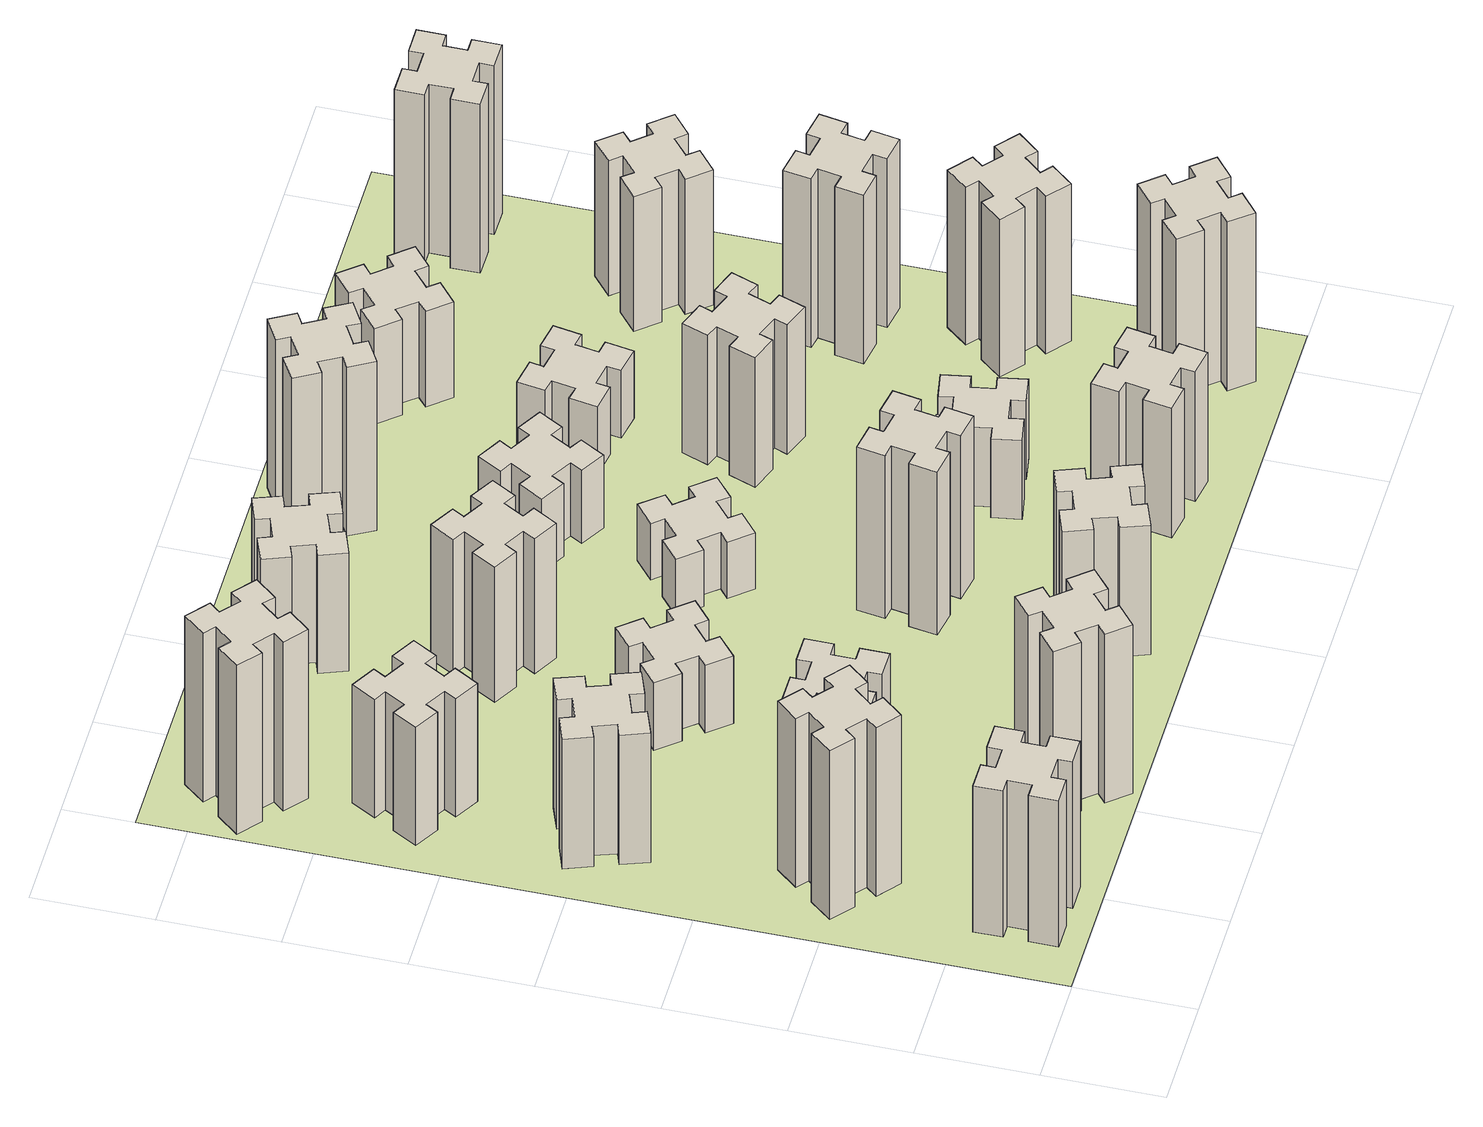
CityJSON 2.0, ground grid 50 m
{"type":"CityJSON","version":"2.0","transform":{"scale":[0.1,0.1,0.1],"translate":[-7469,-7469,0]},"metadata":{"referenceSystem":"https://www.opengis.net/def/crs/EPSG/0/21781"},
"CityObjects":{
"building1":{"type":"Building","attributes":{"class":"1000","function":"1000","usage":"1000","yearOfConstruction":2016,"roofType":"1000","measuredHeight":78,"storeysAboveGround":30,"storeysBelowGround":0},"geometry":[{"type":"Solid","lod":"1","boundaries":[[[[0,1,2,3,4,5,6,7,8,9,10,11,12,13,14,15,16,17,18,19]],[[17,16,20,21]],[[16,15,22,20]],[[15,14,23,22]],[[14,13,24,23]],[[13,12,25,24]],[[12,11,26,25]],[[11,10,27,26]],[[10,9,28,27]],[[9,8,29,28]],[[8,7,30,29]],[[7,6,31,30]],[[6,5,32,31]],[[5,4,33,32]],[[4,3,34,33]],[[3,2,35,34]],[[2,1,36,35]],[[1,0,37,36]],[[0,19,38,37]],[[19,18,39,38]],[[18,17,21,39]],[[24,25,26,27,28,29,30,31,32,33,34,35,36,37,38,39,21,20,22,23]]]]}]},
"building2":{"type":"Building","attributes":{"class":"1000","function":"1000","usage":"1000","yearOfConstruction":2016,"roofType":"1000","measuredHeight":90,"storeysAboveGround":30,"storeysBelowGround":0},"geometry":[{"type":"Solid","lod":"1","boundaries":[[[[40,41,42,43,44,45,46,47,48,49,50,51,52,53,54,55,56,57,58,59]],[[57,56,60,61]],[[56,55,62,60]],[[55,54,63,62]],[[54,53,64,63]],[[53,52,65,64]],[[52,51,66,65]],[[51,50,67,66]],[[50,49,68,67]],[[49,48,69,68]],[[48,47,70,69]],[[47,46,71,70]],[[46,45,72,71]],[[45,44,73,72]],[[44,43,74,73]],[[43,42,75,74]],[[42,41,76,75]],[[41,40,77,76]],[[40,59,78,77]],[[59,58,79,78]],[[58,57,61,79]],[[64,65,66,67,68,69,70,71,72,73,74,75,76,77,78,79,61,60,62,63]]]]}]},
"building3":{"type":"Building","attributes":{"class":"1000","function":"1000","usage":"1000","yearOfConstruction":2016,"roofType":"1000","measuredHeight":69,"storeysAboveGround":30,"storeysBelowGround":0},"geometry":[{"type":"Solid","lod":"1","boundaries":[[[[80,81,82,83,84,85,86,87,88,89,90,91,92,93,94,95,96,97,98,99]],[[97,96,100,101]],[[96,95,102,100]],[[95,94,103,102]],[[94,93,104,103]],[[93,92,105,104]],[[92,91,106,105]],[[91,90,107,106]],[[90,89,108,107]],[[89,88,109,108]],[[88,87,110,109]],[[87,86,111,110]],[[86,85,112,111]],[[85,84,113,112]],[[84,83,114,113]],[[83,82,115,114]],[[82,81,116,115]],[[81,80,117,116]],[[80,99,118,117]],[[99,98,119,118]],[[98,97,101,119]],[[104,105,106,107,108,109,110,111,112,113,114,115,116,117,118,119,101,100,102,103]]]]}]},
"building4":{"type":"Building","attributes":{"class":"1000","function":"1000","usage":"1000","yearOfConstruction":2016,"roofType":"1000","measuredHeight":63,"storeysAboveGround":30,"storeysBelowGround":0},"geometry":[{"type":"Solid","lod":"1","boundaries":[[[[120,121,122,123,124,125,126,127,128,129,130,131,132,133,134,135,136,137,138,139]],[[137,136,140,141]],[[136,135,142,140]],[[135,134,143,142]],[[134,133,144,143]],[[133,132,145,144]],[[132,131,146,145]],[[131,130,147,146]],[[130,129,148,147]],[[129,128,149,148]],[[128,127,150,149]],[[127,126,151,150]],[[126,125,152,151]],[[125,124,153,152]],[[124,123,154,153]],[[123,122,155,154]],[[122,121,156,155]],[[121,120,157,156]],[[120,139,158,157]],[[139,138,159,158]],[[138,137,141,159]],[[144,145,146,147,148,149,150,151,152,153,154,155,156,157,158,159,141,140,142,143]]]]}]},
"building5":{"type":"Building","attributes":{"class":"1000","function":"1000","usage":"1000","yearOfConstruction":2016,"roofType":"1000","measuredHeight":90,"storeysAboveGround":30,"storeysBelowGround":0},"geometry":[{"type":"Solid","lod":"1","boundaries":[[[[160,161,162,163,164,165,166,167,168,169,170,171,172,173,174,175,176,177,178,179]],[[177,176,180,181]],[[176,175,182,180]],[[175,174,183,182]],[[174,173,184,183]],[[173,172,185,184]],[[172,171,186,185]],[[171,170,187,186]],[[170,169,188,187]],[[169,168,189,188]],[[168,167,190,189]],[[167,166,191,190]],[[166,165,192,191]],[[165,164,193,192]],[[164,163,194,193]],[[163,162,195,194]],[[162,161,196,195]],[[161,160,197,196]],[[160,179,198,197]],[[179,178,199,198]],[[178,177,181,199]],[[184,185,186,187,188,189,190,191,192,193,194,195,196,197,198,199,181,180,182,183]]]]}]},
"building6":{"type":"Building","attributes":{"class":"1000","function":"1000","usage":"1000","yearOfConstruction":2016,"roofType":"1000","measuredHeight":90,"storeysAboveGround":30,"storeysBelowGround":0},"geometry":[{"type":"Solid","lod":"1","boundaries":[[[[200,201,202,203,204,205,206,207,208,209,210,211,212,213,214,215,216,217,218,219]],[[217,216,220,221]],[[216,215,222,220]],[[215,214,223,222]],[[214,213,224,223]],[[213,212,225,224]],[[212,211,226,225]],[[211,210,227,226]],[[210,209,228,227]],[[209,208,229,228]],[[208,207,230,229]],[[207,206,231,230]],[[206,205,232,231]],[[205,204,233,232]],[[204,203,234,233]],[[203,202,235,234]],[[202,201,236,235]],[[201,200,237,236]],[[200,219,238,237]],[[219,218,239,238]],[[218,217,221,239]],[[224,225,226,227,228,229,230,231,232,233,234,235,236,237,238,239,221,220,222,223]]]]}]},
"building7":{"type":"Building","attributes":{"class":"1000","function":"1000","usage":"1000","yearOfConstruction":2016,"roofType":"1000","measuredHeight":33,"storeysAboveGround":30,"storeysBelowGround":0},"geometry":[{"type":"Solid","lod":"1","boundaries":[[[[240,241,242,243,244,245,246,247,248,249,250,251,252,253,254,255,256,257,258,259]],[[257,256,260,261]],[[256,255,262,260]],[[255,254,263,262]],[[254,253,264,263]],[[253,252,265,264]],[[252,251,266,265]],[[251,250,267,266]],[[250,249,268,267]],[[249,248,269,268]],[[248,247,270,269]],[[247,246,271,270]],[[246,245,272,271]],[[245,244,273,272]],[[244,243,274,273]],[[243,242,275,274]],[[242,241,276,275]],[[241,240,277,276]],[[240,259,278,277]],[[259,258,279,278]],[[258,257,261,279]],[[264,265,266,267,268,269,270,271,272,273,274,275,276,277,278,279,261,260,262,263]]]]}]},
"building8":{"type":"Building","attributes":{"class":"1000","function":"1000","usage":"1000","yearOfConstruction":2016,"roofType":"1000","measuredHeight":36,"storeysAboveGround":30,"storeysBelowGround":0},"geometry":[{"type":"Solid","lod":"1","boundaries":[[[[280,281,282,283,284,285,286,287,288,289,290,291,292,293,294,295,296,297,298,299]],[[297,296,300,301]],[[296,295,302,300]],[[295,294,303,302]],[[294,293,304,303]],[[293,292,305,304]],[[292,291,306,305]],[[291,290,307,306]],[[290,289,308,307]],[[289,288,309,308]],[[288,287,310,309]],[[287,286,311,310]],[[286,285,312,311]],[[285,284,313,312]],[[284,283,314,313]],[[283,282,315,314]],[[282,281,316,315]],[[281,280,317,316]],[[280,299,318,317]],[[299,298,319,318]],[[298,297,301,319]],[[304,305,306,307,308,309,310,311,312,313,314,315,316,317,318,319,301,300,302,303]]]]}]},
"building9":{"type":"Building","attributes":{"class":"1000","function":"1000","usage":"1000","yearOfConstruction":2016,"roofType":"1000","measuredHeight":72,"storeysAboveGround":30,"storeysBelowGround":0},"geometry":[{"type":"Solid","lod":"1","boundaries":[[[[320,321,322,323,324,325,326,327,328,329,330,331,332,333,334,335,336,337,338,339]],[[337,336,340,341]],[[336,335,342,340]],[[335,334,343,342]],[[334,333,344,343]],[[333,332,345,344]],[[332,331,346,345]],[[331,330,347,346]],[[330,329,348,347]],[[329,328,349,348]],[[328,327,350,349]],[[327,326,351,350]],[[326,325,352,351]],[[325,324,353,352]],[[324,323,354,353]],[[323,322,355,354]],[[322,321,356,355]],[[321,320,357,356]],[[320,339,358,357]],[[339,338,359,358]],[[338,337,341,359]],[[344,345,346,347,348,349,350,351,352,353,354,355,356,357,358,359,341,340,342,343]]]]}]},
"building10":{"type":"Building","attributes":{"class":"1000","function":"1000","usage":"1000","yearOfConstruction":2016,"roofType":"1000","measuredHeight":69,"storeysAboveGround":30,"storeysBelowGround":0},"geometry":[{"type":"Solid","lod":"1","boundaries":[[[[360,361,362,363,364,365,366,367,368,369,370,371,372,373,374,375,376,377,378,379]],[[377,376,380,381]],[[376,375,382,380]],[[375,374,383,382]],[[374,373,384,383]],[[373,372,385,384]],[[372,371,386,385]],[[371,370,387,386]],[[370,369,388,387]],[[369,368,389,388]],[[368,367,390,389]],[[367,366,391,390]],[[366,365,392,391]],[[365,364,393,392]],[[364,363,394,393]],[[363,362,395,394]],[[362,361,396,395]],[[361,360,397,396]],[[360,379,398,397]],[[379,378,399,398]],[[378,377,381,399]],[[384,385,386,387,388,389,390,391,392,393,394,395,396,397,398,399,381,380,382,383]]]]}]},
"building11":{"type":"Building","attributes":{"class":"1000","function":"1000","usage":"1000","yearOfConstruction":2016,"roofType":"1000","measuredHeight":63,"storeysAboveGround":30,"storeysBelowGround":0},"geometry":[{"type":"Solid","lod":"1","boundaries":[[[[400,401,402,403,404,405,406,407,408,409,410,411,412,413,414,415,416,417,418,419]],[[417,416,420,421]],[[416,415,422,420]],[[415,414,423,422]],[[414,413,424,423]],[[413,412,425,424]],[[412,411,426,425]],[[411,410,427,426]],[[410,409,428,427]],[[409,408,429,428]],[[408,407,430,429]],[[407,406,431,430]],[[406,405,432,431]],[[405,404,433,432]],[[404,403,434,433]],[[403,402,435,434]],[[402,401,436,435]],[[401,400,437,436]],[[400,419,438,437]],[[419,418,439,438]],[[418,417,421,439]],[[424,425,426,427,428,429,430,431,432,433,434,435,436,437,438,439,421,420,422,423]]]]}]},
"building12":{"type":"Building","attributes":{"class":"1000","function":"1000","usage":"1000","yearOfConstruction":2016,"roofType":"1000","measuredHeight":87,"storeysAboveGround":30,"storeysBelowGround":0},"geometry":[{"type":"Solid","lod":"1","boundaries":[[[[440,441,442,443,444,445,446,447,448,449,450,451,452,453,454,455,456,457,458,459]],[[457,456,460,461]],[[456,455,462,460]],[[455,454,463,462]],[[454,453,464,463]],[[453,452,465,464]],[[452,451,466,465]],[[451,450,467,466]],[[450,449,468,467]],[[449,448,469,468]],[[448,447,470,469]],[[447,446,471,470]],[[446,445,472,471]],[[445,444,473,472]],[[444,443,474,473]],[[443,442,475,474]],[[442,441,476,475]],[[441,440,477,476]],[[440,459,478,477]],[[459,458,479,478]],[[458,457,461,479]],[[464,465,466,467,468,469,470,471,472,473,474,475,476,477,478,479,461,460,462,463]]]]}]},
"building13":{"type":"Building","attributes":{"class":"1000","function":"1000","usage":"1000","yearOfConstruction":2016,"roofType":"1000","measuredHeight":30,"storeysAboveGround":30,"storeysBelowGround":0},"geometry":[{"type":"Solid","lod":"1","boundaries":[[[[480,481,482,483,484,485,486,487,488,489,490,491,492,493,494,495,496,497,498,499]],[[497,496,500,501]],[[496,495,502,500]],[[495,494,503,502]],[[494,493,504,503]],[[493,492,505,504]],[[492,491,506,505]],[[491,490,507,506]],[[490,489,508,507]],[[489,488,509,508]],[[488,487,510,509]],[[487,486,511,510]],[[486,485,512,511]],[[485,484,513,512]],[[484,483,514,513]],[[483,482,515,514]],[[482,481,516,515]],[[481,480,517,516]],[[480,499,518,517]],[[499,498,519,518]],[[498,497,501,519]],[[504,505,506,507,508,509,510,511,512,513,514,515,516,517,518,519,501,500,502,503]]]]}]},
"building14":{"type":"Building","attributes":{"class":"1000","function":"1000","usage":"1000","yearOfConstruction":2016,"roofType":"1000","measuredHeight":39,"storeysAboveGround":30,"storeysBelowGround":0},"geometry":[{"type":"Solid","lod":"1","boundaries":[[[[520,521,522,523,524,525,526,527,528,529,530,531,532,533,534,535,536,537,538,539]],[[537,536,540,541]],[[536,535,542,540]],[[535,534,543,542]],[[534,533,544,543]],[[533,532,545,544]],[[532,531,546,545]],[[531,530,547,546]],[[530,529,548,547]],[[529,528,549,548]],[[528,527,550,549]],[[527,526,551,550]],[[526,525,552,551]],[[525,524,553,552]],[[524,523,554,553]],[[523,522,555,554]],[[522,521,556,555]],[[521,520,557,556]],[[520,539,558,557]],[[539,538,559,558]],[[538,537,541,559]],[[544,545,546,547,548,549,550,551,552,553,554,555,556,557,558,559,541,540,542,543]]]]}]},
"building15":{"type":"Building","attributes":{"class":"1000","function":"1000","usage":"1000","yearOfConstruction":2016,"roofType":"1000","measuredHeight":69,"storeysAboveGround":30,"storeysBelowGround":0},"geometry":[{"type":"Solid","lod":"1","boundaries":[[[[560,561,562,563,564,565,566,567,568,569,570,571,572,573,574,575,576,577,578,579]],[[577,576,580,581]],[[576,575,582,580]],[[575,574,583,582]],[[574,573,584,583]],[[573,572,585,584]],[[572,571,586,585]],[[571,570,587,586]],[[570,569,588,587]],[[569,568,589,588]],[[568,567,590,589]],[[567,566,591,590]],[[566,565,592,591]],[[565,564,593,592]],[[564,563,594,593]],[[563,562,595,594]],[[562,561,596,595]],[[561,560,597,596]],[[560,579,598,597]],[[579,578,599,598]],[[578,577,581,599]],[[584,585,586,587,588,589,590,591,592,593,594,595,596,597,598,599,581,580,582,583]]]]}]},
"building16":{"type":"Building","attributes":{"class":"1000","function":"1000","usage":"1000","yearOfConstruction":2016,"roofType":"1000","measuredHeight":90,"storeysAboveGround":30,"storeysBelowGround":0},"geometry":[{"type":"Solid","lod":"1","boundaries":[[[[600,601,602,603,604,605,606,607,608,609,610,611,612,613,614,615,616,617,618,619]],[[617,616,620,621]],[[616,615,622,620]],[[615,614,623,622]],[[614,613,624,623]],[[613,612,625,624]],[[612,611,626,625]],[[611,610,627,626]],[[610,609,628,627]],[[609,608,629,628]],[[608,607,630,629]],[[607,606,631,630]],[[606,605,632,631]],[[605,604,633,632]],[[604,603,634,633]],[[603,602,635,634]],[[602,601,636,635]],[[601,600,637,636]],[[600,619,638,637]],[[619,618,639,638]],[[618,617,621,639]],[[624,625,626,627,628,629,630,631,632,633,634,635,636,637,638,639,621,620,622,623]]]]}]},
"building17":{"type":"Building","attributes":{"class":"1000","function":"1000","usage":"1000","yearOfConstruction":2016,"roofType":"1000","measuredHeight":42,"storeysAboveGround":30,"storeysBelowGround":0},"geometry":[{"type":"Solid","lod":"1","boundaries":[[[[640,641,642,643,644,645,646,647,648,649,650,651,652,653,654,655,656,657,658,659]],[[657,656,660,661]],[[656,655,662,660]],[[655,654,663,662]],[[654,653,664,663]],[[653,652,665,664]],[[652,651,666,665]],[[651,650,667,666]],[[650,649,668,667]],[[649,648,669,668]],[[648,647,670,669]],[[647,646,671,670]],[[646,645,672,671]],[[645,644,673,672]],[[644,643,674,673]],[[643,642,675,674]],[[642,641,676,675]],[[641,640,677,676]],[[640,659,678,677]],[[659,658,679,678]],[[658,657,661,679]],[[664,665,666,667,668,669,670,671,672,673,674,675,676,677,678,679,661,660,662,663]]]]}]},
"building18":{"type":"Building","attributes":{"class":"1000","function":"1000","usage":"1000","yearOfConstruction":2016,"roofType":"1000","measuredHeight":69,"storeysAboveGround":30,"storeysBelowGround":0},"geometry":[{"type":"Solid","lod":"1","boundaries":[[[[680,681,682,683,684,685,686,687,688,689,690,691,692,693,694,695,696,697,698,699]],[[697,696,700,701]],[[696,695,702,700]],[[695,694,703,702]],[[694,693,704,703]],[[693,692,705,704]],[[692,691,706,705]],[[691,690,707,706]],[[690,689,708,707]],[[689,688,709,708]],[[688,687,710,709]],[[687,686,711,710]],[[686,685,712,711]],[[685,684,713,712]],[[684,683,714,713]],[[683,682,715,714]],[[682,681,716,715]],[[681,680,717,716]],[[680,699,718,717]],[[699,698,719,718]],[[698,697,701,719]],[[704,705,706,707,708,709,710,711,712,713,714,715,716,717,718,719,701,700,702,703]]]]}]},
"building19":{"type":"Building","attributes":{"class":"1000","function":"1000","usage":"1000","yearOfConstruction":2016,"roofType":"1000","measuredHeight":36,"storeysAboveGround":30,"storeysBelowGround":0},"geometry":[{"type":"Solid","lod":"1","boundaries":[[[[720,721,722,723,724,725,726,727,728,729,730,731,732,733,734,735,736,737,738,739]],[[737,736,740,741]],[[736,735,742,740]],[[735,734,743,742]],[[734,733,744,743]],[[733,732,745,744]],[[732,731,746,745]],[[731,730,747,746]],[[730,729,748,747]],[[729,728,749,748]],[[728,727,750,749]],[[727,726,751,750]],[[726,725,752,751]],[[725,724,753,752]],[[724,723,754,753]],[[723,722,755,754]],[[722,721,756,755]],[[721,720,757,756]],[[720,739,758,757]],[[739,738,759,758]],[[738,737,741,759]],[[744,745,746,747,748,749,750,751,752,753,754,755,756,757,758,759,741,740,742,743]]]]}]},
"building20":{"type":"Building","attributes":{"class":"1000","function":"1000","usage":"1000","yearOfConstruction":2016,"roofType":"1000","measuredHeight":90,"storeysAboveGround":30,"storeysBelowGround":0},"geometry":[{"type":"Solid","lod":"1","boundaries":[[[[760,761,762,763,764,765,766,767,768,769,770,771,772,773,774,775,776,777,778,779]],[[777,776,780,781]],[[776,775,782,780]],[[775,774,783,782]],[[774,773,784,783]],[[773,772,785,784]],[[772,771,786,785]],[[771,770,787,786]],[[770,769,788,787]],[[769,768,789,788]],[[768,767,790,789]],[[767,766,791,790]],[[766,765,792,791]],[[765,764,793,792]],[[764,763,794,793]],[[763,762,795,794]],[[762,761,796,795]],[[761,760,797,796]],[[760,779,798,797]],[[779,778,799,798]],[[778,777,781,799]],[[784,785,786,787,788,789,790,791,792,793,794,795,796,797,798,799,781,780,782,783]]]]}]},
"building21":{"type":"Building","attributes":{"class":"1000","function":"1000","usage":"1000","yearOfConstruction":2016,"roofType":"1000","measuredHeight":51,"storeysAboveGround":30,"storeysBelowGround":0},"geometry":[{"type":"Solid","lod":"1","boundaries":[[[[800,801,802,803,804,805,806,807,808,809,810,811,812,813,814,815,816,817,818,819]],[[817,816,820,821]],[[816,815,822,820]],[[815,814,823,822]],[[814,813,824,823]],[[813,812,825,824]],[[812,811,826,825]],[[811,810,827,826]],[[810,809,828,827]],[[809,808,829,828]],[[808,807,830,829]],[[807,806,831,830]],[[806,805,832,831]],[[805,804,833,832]],[[804,803,834,833]],[[803,802,835,834]],[[802,801,836,835]],[[801,800,837,836]],[[800,819,838,837]],[[819,818,839,838]],[[818,817,821,839]],[[824,825,826,827,828,829,830,831,832,833,834,835,836,837,838,839,821,820,822,823]]]]}]},
"building22":{"type":"Building","attributes":{"class":"1000","function":"1000","usage":"1000","yearOfConstruction":2016,"roofType":"1000","measuredHeight":84,"storeysAboveGround":30,"storeysBelowGround":0},"geometry":[{"type":"Solid","lod":"1","boundaries":[[[[840,841,842,843,844,845,846,847,848,849,850,851,852,853,854,855,856,857,858,859]],[[857,856,860,861]],[[856,855,862,860]],[[855,854,863,862]],[[854,853,864,863]],[[853,852,865,864]],[[852,851,866,865]],[[851,850,867,866]],[[850,849,868,867]],[[849,848,869,868]],[[848,847,870,869]],[[847,846,871,870]],[[846,845,872,871]],[[845,844,873,872]],[[844,843,874,873]],[[843,842,875,874]],[[842,841,876,875]],[[841,840,877,876]],[[840,859,878,877]],[[859,858,879,878]],[[858,857,861,879]],[[864,865,866,867,868,869,870,871,872,873,874,875,876,877,878,879,861,860,862,863]]]]}]},
"building23":{"type":"Building","attributes":{"class":"1000","function":"1000","usage":"1000","yearOfConstruction":2016,"roofType":"1000","measuredHeight":90,"storeysAboveGround":30,"storeysBelowGround":0},"geometry":[{"type":"Solid","lod":"1","boundaries":[[[[880,881,882,883,884,885,886,887,888,889,890,891,892,893,894,895,896,897,898,899]],[[897,896,900,901]],[[896,895,902,900]],[[895,894,903,902]],[[894,893,904,903]],[[893,892,905,904]],[[892,891,906,905]],[[891,890,907,906]],[[890,889,908,907]],[[889,888,909,908]],[[888,887,910,909]],[[887,886,911,910]],[[886,885,912,911]],[[885,884,913,912]],[[884,883,914,913]],[[883,882,915,914]],[[882,881,916,915]],[[881,880,917,916]],[[880,899,918,917]],[[899,898,919,918]],[[898,897,901,919]],[[904,905,906,907,908,909,910,911,912,913,914,915,916,917,918,919,901,900,902,903]]]]}]},
"building24":{"type":"Building","attributes":{"class":"1000","function":"1000","usage":"1000","yearOfConstruction":2016,"roofType":"1000","measuredHeight":72,"storeysAboveGround":30,"storeysBelowGround":0},"geometry":[{"type":"Solid","lod":"1","boundaries":[[[[920,921,922,923,924,925,926,927,928,929,930,931,932,933,934,935,936,937,938,939]],[[937,936,940,941]],[[936,935,942,940]],[[935,934,943,942]],[[934,933,944,943]],[[933,932,945,944]],[[932,931,946,945]],[[931,930,947,946]],[[930,929,948,947]],[[929,928,949,948]],[[928,927,950,949]],[[927,926,951,950]],[[926,925,952,951]],[[925,924,953,952]],[[924,923,954,953]],[[923,922,955,954]],[[922,921,956,955]],[[921,920,957,956]],[[920,939,958,957]],[[939,938,959,958]],[[938,937,941,959]],[[944,945,946,947,948,949,950,951,952,953,954,955,956,957,958,959,941,940,942,943]]]]}]},
"building25":{"type":"Building","attributes":{"class":"1000","function":"1000","usage":"1000","yearOfConstruction":2016,"roofType":"1000","measuredHeight":90,"storeysAboveGround":30,"storeysBelowGround":0},"geometry":[{"type":"Solid","lod":"1","boundaries":[[[[960,961,962,963,964,965,966,967,968,969,970,971,972,973,974,975,976,977,978,979]],[[977,976,980,981]],[[976,975,982,980]],[[975,974,983,982]],[[974,973,984,983]],[[973,972,985,984]],[[972,971,986,985]],[[971,970,987,986]],[[970,969,988,987]],[[969,968,989,988]],[[968,967,990,989]],[[967,966,991,990]],[[966,965,992,991]],[[965,964,993,992]],[[964,963,994,993]],[[963,962,995,994]],[[962,961,996,995]],[[961,960,997,996]],[[960,979,998,997]],[[979,978,999,998]],[[978,977,981,999]],[[984,985,986,987,988,989,990,991,992,993,994,995,996,997,998,999,981,980,982,983]]]]}]},
"landuse1":{"type":"LandUse","attributes":{"name":"plot1","function":"1010"},"geometry":[{"type":"MultiSurface","lod":"1","boundaries":[[[1000,1001,1002,1003]]]}]}
},
"vertices":[
[265,325,0],[265,225,0],[205,225,0],[205,105,0],[325,105,0],[325,165,0],[425,165,0],[425,105,0],[545,105,0],[545,225,0],[485,225,0],[485,325,0],[545,325,0],[545,445,0],[425,445,0],[425,385,0],[325,385,0],[325,445,0],[205,445,0],[205,325,0],[325,385,780],[325,445,780],[425,385,780],[425,445,780],[545,445,780],[545,325,780],[485,325,780],[485,225,780],[545,225,780],[545,105,780],[425,105,780],[425,165,780],[325,165,780],[325,105,780],[205,105,780],[205,225,780],[265,225,780],[265,325,780],[205,325,780],[205,445,780],
[484,1067,0],[408,1132,0],[446,1178,0],[354,1255,0],[277,1163,0],[323,1124,0],[259,1048,0],[213,1086,0],[136,994,0],[228,917,0],[266,963,0],[343,899,0],[304,853,0],[396,776,0],[473,868,0],[427,906,0],[492,983,0],[538,944,0],[615,1036,0],[523,1113,0],[492,983,900],[538,944,900],[427,906,900],[473,868,900],[396,776,900],[304,853,900],[343,899,900],[266,963,900],[228,917,900],[136,994,900],[213,1086,900],[259,1048,900],[323,1124,900],[277,1163,900],[354,1255,900],[446,1178,900],[408,1132,900],[484,1067,900],[523,1113,900],[615,1036,900],
[366,1835,0],[460,1869,0],[480,1813,0],[593,1854,0],[552,1967,0],[496,1946,0],[462,2040,0],[518,2060,0],[477,2173,0],[364,2132,0],[385,2076,0],[291,2042,0],[270,2098,0],[157,2057,0],[199,1944,0],[255,1965,0],[289,1871,0],[233,1850,0],[274,1737,0],[387,1779,0],[289,1871,690],[233,1850,690],[255,1965,690],[199,1944,690],[157,2057,690],[270,2098,690],[291,2042,690],[385,2076,690],[364,2132,690],[477,2173,690],[518,2060,690],[462,2040,690],[496,1946,690],[552,1967,690],[593,1854,690],[480,1813,690],[460,1869,690],[366,1835,690],[387,1779,690],[274,1737,690],
[446,2597,0],[496,2684,0],[548,2654,0],[608,2758,0],[504,2818,0],[474,2766,0],[387,2816,0],[417,2868,0],[313,2928,0],[253,2824,0],[305,2794,0],[255,2707,0],[203,2737,0],[143,2633,0],[247,2573,0],[277,2625,0],[364,2575,0],[334,2523,0],[438,2463,0],[498,2567,0],[364,2575,630],[334,2523,630],[277,2625,630],[247,2573,630],[143,2633,630],[203,2737,630],[255,2707,630],[305,2794,630],[253,2824,630],[313,2928,630],[417,2868,630],[387,2816,630],[474,2766,630],[504,2818,630],[608,2758,630],[548,2654,630],[496,2684,630],[446,2597,630],[498,2567,630],[438,2463,630],
[999,243,0],[1063,166,0],[1017,128,0],[1094,36,0],[1186,113,0],[1148,159,0],[1224,223,0],[1263,177,0],[1355,254,0],[1278,346,0],[1232,308,0],[1167,384,0],[1213,423,0],[1136,515,0],[1044,438,0],[1083,392,0],[1006,327,0],[968,373,0],[876,296,0],[953,204,0],[1006,327,900],[968,373,900],[1083,392,900],[1044,438,900],[1136,515,900],[1213,423,900],[1167,384,900],[1232,308,900],[1278,346,900],[1355,254,900],[1263,177,900],[1224,223,900],[1148,159,900],[1186,113,900],[1094,36,900],[1017,128,900],[1063,166,900],[999,243,900],[953,204,900],[876,296,900],
[384,3387,0],[308,3452,0],[346,3498,0],[254,3575,0],[177,3483,0],[223,3444,0],[159,3368,0],[113,3406,0],[36,3314,0],[128,3237,0],[166,3283,0],[243,3219,0],[204,3173,0],[296,3096,0],[373,3188,0],[327,3226,0],[392,3303,0],[438,3264,0],[515,3356,0],[423,3433,0],[392,3303,900],[438,3264,900],[327,3226,900],[373,3188,900],[296,3096,900],[204,3173,900],[243,3219,900],[166,3283,900],[128,3237,900],[36,3314,900],[113,3406,900],[159,3368,900],[223,3444,900],[177,3483,900],[254,3575,900],[346,3498,900],[308,3452,900],[384,3387,900],[423,3433,900],[515,3356,900],
[1065,1105,0],[1165,1105,0],[1165,1045,0],[1285,1045,0],[1285,1165,0],[1225,1165,0],[1225,1265,0],[1285,1265,0],[1285,1385,0],[1165,1385,0],[1165,1325,0],[1065,1325,0],[1065,1385,0],[945,1385,0],[945,1265,0],[1005,1265,0],[1005,1165,0],[945,1165,0],[945,1045,0],[1065,1045,0],[1005,1165,330],[945,1165,330],[1005,1265,330],[945,1265,330],[945,1385,330],[1065,1385,330],[1065,1325,330],[1165,1325,330],[1165,1385,330],[1285,1385,330],[1285,1265,330],[1225,1265,330],[1225,1165,330],[1285,1165,330],[1285,1045,330],[1165,1045,330],[1165,1105,330],[1065,1105,330],[1065,1045,330],[945,1045,330],
[1083,1972,0],[1006,1907,0],[968,1953,0],[876,1876,0],[953,1784,0],[999,1823,0],[1063,1746,0],[1017,1708,0],[1094,1616,0],[1186,1693,0],[1148,1739,0],[1224,1803,0],[1263,1757,0],[1355,1834,0],[1278,1926,0],[1232,1888,0],[1167,1964,0],[1213,2003,0],[1136,2095,0],[1044,2018,0],[1167,1964,360],[1213,2003,360],[1232,1888,360],[1278,1926,360],[1355,1834,360],[1263,1757,360],[1224,1803,360],[1148,1739,360],[1186,1693,360],[1094,1616,360],[1017,1708,360],[1063,1746,360],[999,1823,360],[953,1784,360],[876,1876,360],[968,1953,360],[1006,1907,360],[1083,1972,360],[1044,2018,360],[1136,2095,360],
[1314,2666,0],[1227,2716,0],[1257,2768,0],[1153,2828,0],[1093,2724,0],[1145,2694,0],[1095,2607,0],[1043,2637,0],[983,2533,0],[1087,2473,0],[1117,2525,0],[1204,2475,0],[1174,2423,0],[1278,2363,0],[1338,2467,0],[1286,2497,0],[1336,2584,0],[1388,2554,0],[1448,2658,0],[1344,2718,0],[1336,2584,720],[1388,2554,720],[1286,2497,720],[1338,2467,720],[1278,2363,720],[1174,2423,720],[1204,2475,720],[1117,2525,720],[1087,2473,720],[983,2533,720],[1043,2637,720],[1095,2607,720],[1145,2694,720],[1093,2724,720],[1153,2828,720],[1257,2768,720],[1227,2716,720],[1314,2666,720],[1344,2718,720],[1448,2658,720],
[1965,496,0],[1871,462,0],[1850,518,0],[1737,477,0],[1779,364,0],[1835,385,0],[1869,291,0],[1813,270,0],[1854,157,0],[1967,199,0],[1946,255,0],[2040,289,0],[2060,233,0],[2173,274,0],[2132,387,0],[2076,366,0],[2042,460,0],[2098,480,0],[2057,593,0],[1944,552,0],[2042,460,690],[2098,480,690],[2076,366,690],[2132,387,690],[2173,274,690],[2060,233,690],[2040,289,690],[1946,255,690],[1967,199,690],[1854,157,690],[1813,270,690],[1869,291,690],[1835,385,690],[1779,364,690],[1737,477,690],[1850,518,690],[1871,462,690],[1965,496,690],[1944,552,690],[2057,593,690],
[1125,3456,0],[1031,3422,0],[1010,3478,0],[897,3437,0],[939,3324,0],[995,3345,0],[1029,3251,0],[973,3230,0],[1014,3117,0],[1127,3159,0],[1106,3215,0],[1200,3249,0],[1220,3193,0],[1333,3234,0],[1292,3347,0],[1236,3326,0],[1202,3420,0],[1258,3440,0],[1217,3553,0],[1104,3512,0],[1202,3420,630],[1258,3440,630],[1236,3326,630],[1292,3347,630],[1333,3234,630],[1220,3193,630],[1200,3249,630],[1106,3215,630],[1127,3159,630],[1014,3117,630],[973,3230,630],[1029,3251,630],[995,3345,630],[939,3324,630],[897,3437,630],[1010,3478,630],[1031,3422,630],[1125,3456,630],[1104,3512,630],[1217,3553,630],
[2055,1047,0],[2072,1145,0],[2131,1135,0],[2152,1253,0],[2034,1274,0],[2024,1215,0],[1925,1232,0],[1936,1291,0],[1817,1312,0],[1797,1194,0],[1856,1184,0],[1838,1085,0],[1779,1096,0],[1758,977,0],[1877,957,0],[1887,1016,0],[1985,998,0],[1975,939,0],[2093,918,0],[2114,1037,0],[1985,998,870],[1975,939,870],[1887,1016,870],[1877,957,870],[1758,977,870],[1779,1096,870],[1838,1085,870],[1856,1184,870],[1797,1194,870],[1817,1312,870],[1936,1291,870],[1925,1232,870],[2024,1215,870],[2034,1274,870],[2152,1253,870],[2131,1135,870],[2072,1145,870],[2055,1047,870],[2114,1037,870],[2093,918,870],
[1972,1988,0],[1907,2064,0],[1953,2103,0],[1876,2195,0],[1784,2118,0],[1823,2072,0],[1746,2007,0],[1708,2053,0],[1616,1976,0],[1693,1884,0],[1739,1923,0],[1803,1846,0],[1757,1808,0],[1834,1716,0],[1926,1793,0],[1888,1839,0],[1964,1903,0],[2003,1857,0],[2095,1934,0],[2018,2026,0],[1964,1903,300],[2003,1857,300],[1888,1839,300],[1926,1793,300],[1834,1716,300],[1757,1808,300],[1803,1846,300],[1739,1923,300],[1693,1884,300],[1616,1976,300],[1708,2053,300],[1746,2007,300],[1823,2072,300],[1784,2118,300],[1876,2195,300],[1953,2103,300],[1907,2064,300],[1972,1988,300],[2018,2026,300],[2095,1934,300],
[2026,2497,0],[2076,2584,0],[2128,2554,0],[2188,2658,0],[2084,2718,0],[2054,2666,0],[1967,2716,0],[1997,2768,0],[1893,2828,0],[1833,2724,0],[1885,2694,0],[1835,2607,0],[1783,2637,0],[1723,2533,0],[1827,2473,0],[1857,2525,0],[1944,2475,0],[1914,2423,0],[2018,2363,0],[2078,2467,0],[1944,2475,390],[1914,2423,390],[1857,2525,390],[1827,2473,390],[1723,2533,390],[1783,2637,390],[1835,2607,390],[1885,2694,390],[1833,2724,390],[1893,2828,390],[1997,2768,390],[1967,2716,390],[2054,2666,390],[2084,2718,390],[2188,2658,390],[2128,2554,390],[2076,2584,390],[2026,2497,390],[2078,2467,390],[2018,2363,390],
[2596,444,0],[2578,345,0],[2519,356,0],[2498,237,0],[2617,217,0],[2627,276,0],[2725,258,0],[2715,199,0],[2833,178,0],[2854,297,0],[2795,307,0],[2812,405,0],[2871,395,0],[2892,513,0],[2774,534,0],[2764,475,0],[2665,492,0],[2676,551,0],[2557,572,0],[2537,454,0],[2665,492,690],[2676,551,690],[2764,475,690],[2774,534,690],[2892,513,690],[2871,395,690],[2812,405,690],[2795,307,690],[2854,297,690],[2833,178,690],[2715,199,690],[2725,258,690],[2627,276,690],[2617,217,690],[2498,237,690],[2519,356,690],[2578,345,690],[2596,444,690],[2537,454,690],[2557,572,690],
[1844,3556,0],[1757,3506,0],[1727,3558,0],[1623,3498,0],[1683,3394,0],[1735,3424,0],[1785,3337,0],[1733,3307,0],[1793,3203,0],[1897,3263,0],[1867,3315,0],[1954,3365,0],[1984,3313,0],[2088,3373,0],[2028,3477,0],[1976,3447,0],[1926,3534,0],[1978,3564,0],[1918,3668,0],[1814,3608,0],[1926,3534,900],[1978,3564,900],[1976,3447,900],[2028,3477,900],[2088,3373,900],[1984,3313,900],[1954,3365,900],[1867,3315,900],[1897,3263,900],[1793,3203,900],[1733,3307,900],[1785,3337,900],[1735,3424,900],[1683,3394,900],[1623,3498,900],[1727,3558,900],[1757,3506,900],[1844,3556,900],[1814,3608,900],[1918,3668,900],
[2625,1132,0],[2527,1115,0],[2517,1174,0],[2398,1153,0],[2419,1035,0],[2478,1045,0],[2496,947,0],[2437,937,0],[2457,818,0],[2576,839,0],[2565,898,0],[2664,916,0],[2674,857,0],[2792,877,0],[2771,996,0],[2712,985,0],[2695,1084,0],[2754,1094,0],[2733,1212,0],[2615,1191,0],[2695,1084,420],[2754,1094,420],[2712,985,420],[2771,996,420],[2792,877,420],[2674,857,420],[2664,916,420],[2565,898,420],[2576,839,420],[2457,818,420],[2437,937,420],[2496,947,420],[2478,1045,420],[2419,1035,420],[2398,1153,420],[2517,1174,420],[2527,1115,420],[2625,1132,420],[2615,1191,420],[2733,1212,420],
[2682,1871,0],[2716,1965,0],[2772,1944,0],[2813,2057,0],[2700,2098,0],[2680,2042,0],[2586,2076,0],[2607,2132,0],[2494,2173,0],[2453,2060,0],[2509,2040,0],[2475,1946,0],[2419,1967,0],[2377,1854,0],[2490,1813,0],[2511,1869,0],[2605,1835,0],[2584,1779,0],[2697,1737,0],[2738,1850,0],[2605,1835,690],[2584,1779,690],[2511,1869,690],[2490,1813,690],[2377,1854,690],[2419,1967,690],[2475,1946,690],[2509,2040,690],[2453,2060,690],[2494,2173,690],[2607,2132,690],[2586,2076,690],[2680,2042,690],[2700,2098,690],[2813,2057,690],[2772,1944,690],[2716,1965,690],[2682,1871,690],[2738,1850,690],[2697,1737,690],
[2564,2695,0],[2465,2712,0],[2476,2771,0],[2357,2792,0],[2337,2674,0],[2396,2664,0],[2378,2565,0],[2319,2576,0],[2298,2457,0],[2417,2437,0],[2427,2496,0],[2525,2478,0],[2515,2419,0],[2633,2398,0],[2654,2517,0],[2595,2527,0],[2612,2625,0],[2671,2615,0],[2692,2733,0],[2574,2754,0],[2612,2625,360],[2671,2615,360],[2595,2527,360],[2654,2517,360],[2633,2398,360],[2515,2419,360],[2525,2478,360],[2427,2496,360],[2417,2437,360],[2298,2457,360],[2319,2576,360],[2378,2565,360],[2396,2664,360],[2337,2674,360],[2357,2792,360],[2476,2771,360],[2465,2712,360],[2564,2695,360],[2574,2754,360],[2692,2733,360],
[3468,259,0],[3544,323,0],[3583,277,0],[3675,354,0],[3598,446,0],[3552,408,0],[3487,484,0],[3533,523,0],[3456,615,0],[3364,538,0],[3403,492,0],[3326,427,0],[3288,473,0],[3196,396,0],[3273,304,0],[3319,343,0],[3383,266,0],[3337,228,0],[3414,136,0],[3506,213,0],[3383,266,900],[3337,228,900],[3319,343,900],[3273,304,900],[3196,396,900],[3288,473,900],[3326,427,900],[3403,492,900],[3364,538,900],[3456,615,900],[3533,523,900],[3487,484,900],[3552,408,900],[3598,446,900],[3675,354,900],[3583,277,900],[3544,323,900],[3468,259,900],[3506,213,900],[3414,136,900],
[2712,3368,0],[2647,3444,0],[2693,3483,0],[2616,3575,0],[2524,3498,0],[2563,3452,0],[2486,3387,0],[2448,3433,0],[2356,3356,0],[2433,3264,0],[2479,3303,0],[2543,3226,0],[2497,3188,0],[2574,3096,0],[2666,3173,0],[2628,3219,0],[2704,3283,0],[2743,3237,0],[2835,3314,0],[2758,3406,0],[2704,3283,510],[2743,3237,510],[2628,3219,510],[2666,3173,510],[2574,3096,510],[2497,3188,510],[2543,3226,510],[2479,3303,510],[2433,3264,510],[2356,3356,510],[2448,3433,510],[2486,3387,510],[2563,3452,510],[2524,3498,510],[2616,3575,510],[2693,3483,510],[2647,3444,510],[2712,3368,510],[2758,3406,510],[2835,3314,510],
[3487,1006,0],[3552,1083,0],[3598,1044,0],[3675,1136,0],[3583,1213,0],[3544,1167,0],[3468,1232,0],[3506,1278,0],[3414,1355,0],[3337,1263,0],[3383,1224,0],[3319,1148,0],[3273,1186,0],[3196,1094,0],[3288,1017,0],[3326,1063,0],[3403,999,0],[3364,953,0],[3456,876,0],[3533,968,0],[3403,999,840],[3364,953,840],[3326,1063,840],[3288,1017,840],[3196,1094,840],[3273,1186,840],[3319,1148,840],[3383,1224,840],[3337,1263,840],[3414,1355,840],[3506,1278,840],[3468,1232,840],[3544,1167,840],[3583,1213,840],[3675,1136,840],[3598,1044,840],[3552,1083,840],[3487,1006,840],[3533,968,840],[3456,876,840],
[3267,1656,0],[3365,1638,0],[3355,1579,0],[3473,1558,0],[3494,1677,0],[3435,1687,0],[3452,1785,0],[3511,1775,0],[3532,1893,0],[3414,1914,0],[3404,1855,0],[3305,1872,0],[3316,1931,0],[3197,1952,0],[3177,1834,0],[3236,1824,0],[3218,1725,0],[3159,1736,0],[3138,1617,0],[3257,1597,0],[3218,1725,900],[3159,1736,900],[3236,1824,900],[3177,1834,900],[3197,1952,900],[3316,1931,900],[3305,1872,900],[3404,1855,900],[3414,1914,900],[3532,1893,900],[3511,1775,900],[3452,1785,900],[3435,1687,900],[3494,1677,900],[3473,1558,900],[3355,1579,900],[3365,1638,900],[3267,1656,900],[3257,1597,900],[3138,1617,900],
[3219,2463,0],[3283,2386,0],[3237,2348,0],[3314,2256,0],[3406,2333,0],[3368,2379,0],[3444,2443,0],[3483,2397,0],[3575,2474,0],[3498,2566,0],[3452,2528,0],[3387,2604,0],[3433,2643,0],[3356,2735,0],[3264,2658,0],[3303,2612,0],[3226,2547,0],[3188,2593,0],[3096,2516,0],[3173,2424,0],[3226,2547,720],[3188,2593,720],[3303,2612,720],[3264,2658,720],[3356,2735,720],[3433,2643,720],[3387,2604,720],[3452,2528,720],[3498,2566,720],[3575,2474,720],[3483,2397,720],[3444,2443,720],[3368,2379,720],[3406,2333,720],[3314,2256,720],[3237,2348,720],[3283,2386,720],[3219,2463,720],[3173,2424,720],[3096,2516,720],
[3385,3225,0],[3485,3225,0],[3485,3165,0],[3605,3165,0],[3605,3285,0],[3545,3285,0],[3545,3385,0],[3605,3385,0],[3605,3505,0],[3485,3505,0],[3485,3445,0],[3385,3445,0],[3385,3505,0],[3265,3505,0],[3265,3385,0],[3325,3385,0],[3325,3285,0],[3265,3285,0],[3265,3165,0],[3385,3165,0],[3325,3285,900],[3265,3285,900],[3325,3385,900],[3265,3385,900],[3265,3505,900],[3385,3505,900],[3385,3445,900],[3485,3445,900],[3485,3505,900],[3605,3505,900],[3605,3385,900],[3545,3385,900],[3545,3285,900],[3605,3285,900],[3605,3165,900],[3485,3165,900],[3485,3225,900],[3385,3225,900],[3385,3165,900],[3265,3165,900],
[5,3705,0],[3705,3705,0],[3705,5,0],[5,5,0]
]}
